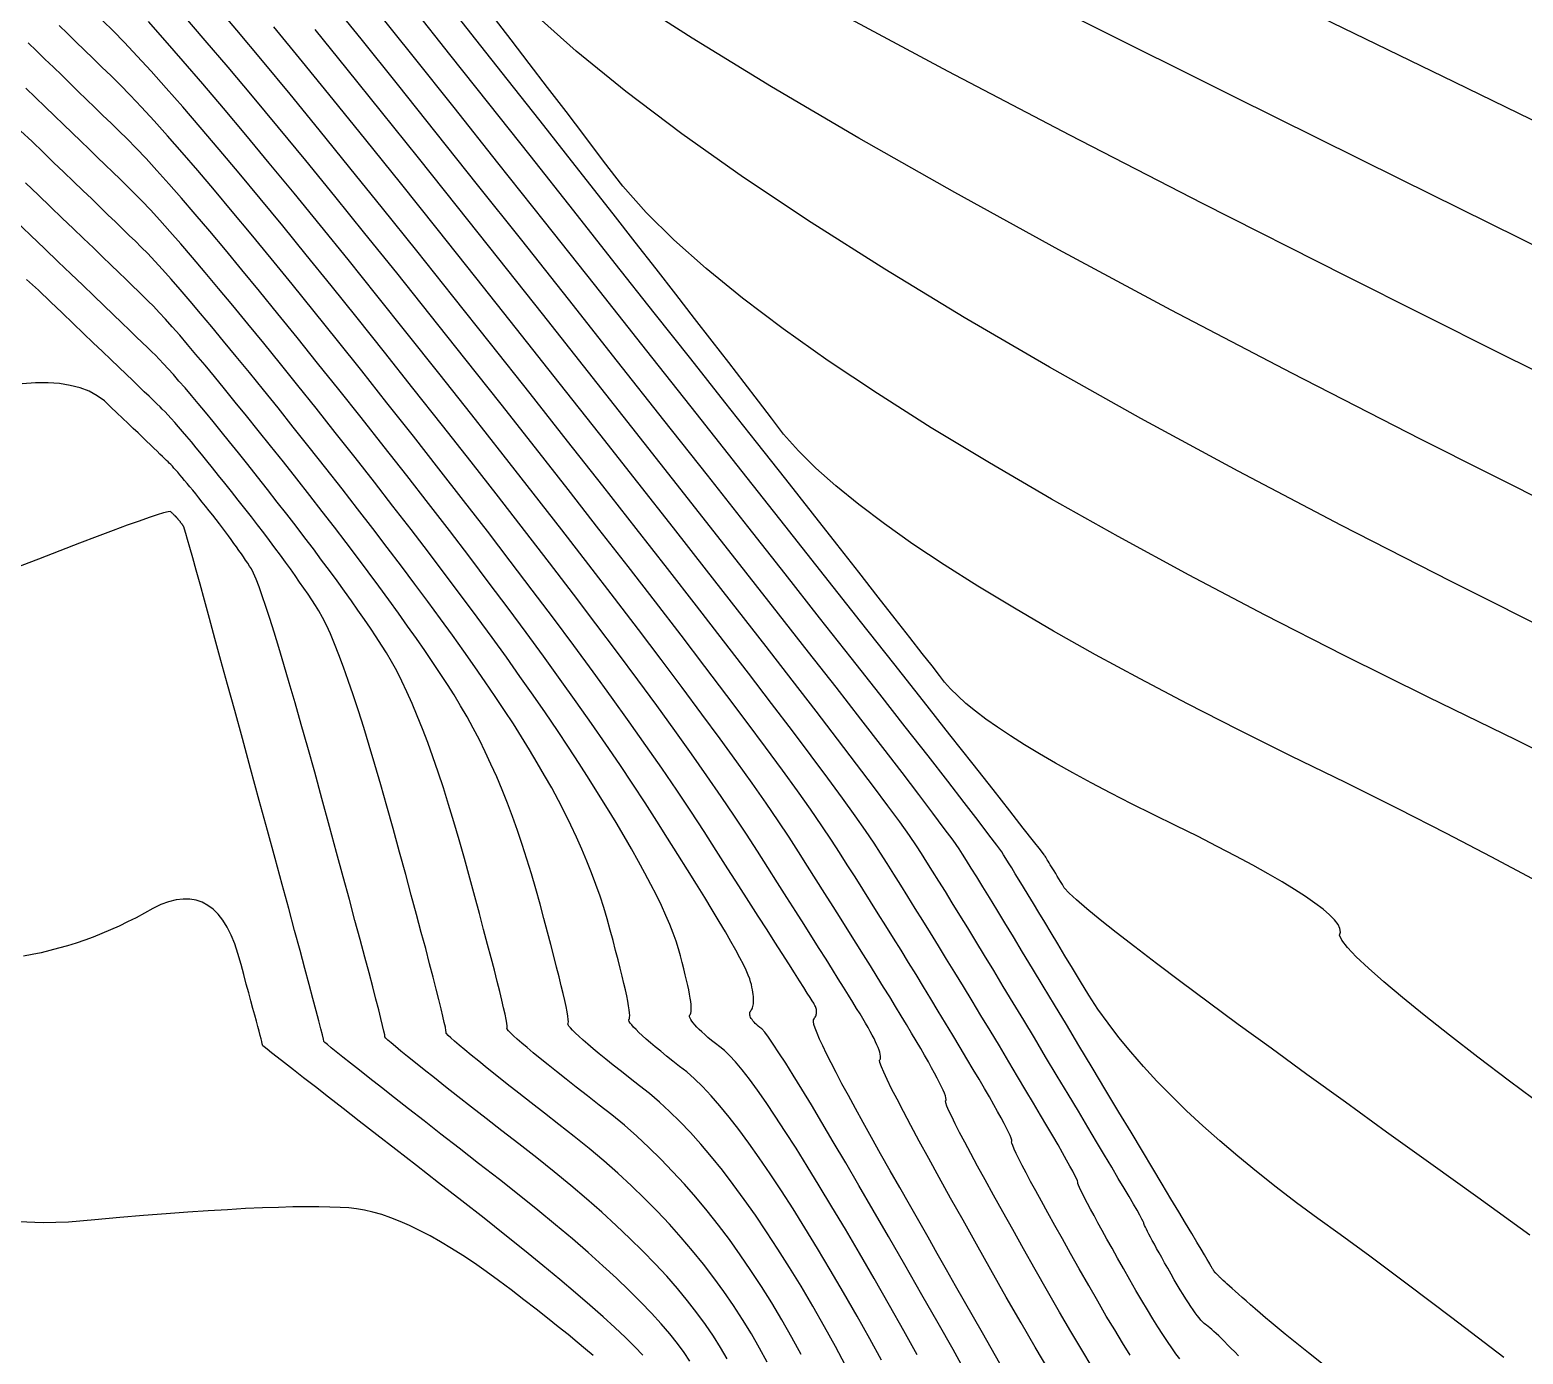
# Model space of a CAD drawing. Header units: inches. Extents: x 1412622.3 to 1412714.6, y 4931530.8 to 4931588.5.
# Drawn here: x 1412636.31 to 1412649.15, y 4931569.2 to 4931580.57 of the extents above; entities that cross this region are included whole.
import ezdxf

# ---------------------------------------------------------------- set-up
doc = ezdxf.new("R2010")
doc.units = ezdxf.units.IN
doc.header["$MEASUREMENT"] = 0

msp = doc.modelspace()

# ---------------------------------------------------------------- linework, layer by layer
for points in [[(1412646.195, 4931569.157), (1412646.162, 4931569.202), (1412646.127, 4931569.252), (1412646.089, 4931569.307), (1412646.049, 4931569.367), (1412646.008, 4931569.432), (1412645.964, 4931569.503), (1412645.918, 4931569.579), (1412645.869, 4931569.66), (1412645.819, 4931569.746), (1412645.767, 4931569.837), (1412645.712, 4931569.933), (1412645.661, 4931570.023), (1412645.613, 4931570.108), (1412645.569, 4931570.187), (1412645.529, 4931570.26), (1412645.492, 4931570.327), (1412645.459, 4931570.388), (1412645.429, 4931570.443), (1412645.403, 4931570.492), (1412645.38, 4931570.536), (1412645.361, 4931570.573), (1412645.345, 4931570.605), (1412645.333, 4931570.631), (1412645.324, 4931570.651), (1412645.319, 4931570.665), (1412645.318, 4931570.674), (1412645.32, 4931570.676), (1412645.317, 4931570.687), (1412645.308, 4931570.706), (1412645.295, 4931570.733), (1412645.276, 4931570.769), (1412645.252, 4931570.813), (1412645.223, 4931570.865), (1412645.188, 4931570.926), (1412645.149, 4931570.995), (1412645.104, 4931571.072), (1412645.054, 4931571.158), (1412644.999, 4931571.251), (1412644.938, 4931571.354), (1412644.873, 4931571.464), (1412644.802, 4931571.583), (1412644.726, 4931571.71), (1412644.645, 4931571.845), (1412644.565, 4931571.977), (1412644.487, 4931572.106), (1412644.411, 4931572.232), (1412644.336, 4931572.355), (1412644.263, 4931572.475), (1412644.192, 4931572.592), (1412644.122, 4931572.705), (1412644.054, 4931572.816), (1412643.987, 4931572.923), (1412643.923, 4931573.027), (1412643.86, 4931573.129), (1412643.798, 4931573.227), (1412643.738, 4931573.322), (1412643.68, 4931573.413), (1412643.624, 4931573.502), (1412643.569, 4931573.588), (1412643.496, 4931573.695), (1412643.406, 4931573.823), (1412643.298, 4931573.973), (1412643.172, 4931574.145), (1412643.028, 4931574.338), (1412642.867, 4931574.552), (1412642.687, 4931574.788), (1412642.49, 4931575.046), (1412642.276, 4931575.325), (1412642.043, 4931575.625), (1412641.793, 4931575.947), (1412641.524, 4931576.29), (1412641.238, 4931576.655), (1412640.935, 4931577.041), (1412640.613, 4931577.449), (1412640.274, 4931577.878), (1412639.95, 4931578.286), (1412639.64, 4931578.674), (1412639.345, 4931579.042), (1412639.065, 4931579.388), (1412638.8, 4931579.714), (1412638.55, 4931580.02), (1412638.314, 4931580.305), (1412638.094, 4931580.569), (1412637.888, 4931580.813)], [(1412648.98, 4931569.169), (1412648.532, 4931569.51), (1412648.148, 4931569.8), (1412647.829, 4931570.039), (1412647.574, 4931570.227), (1412647.382, 4931570.363), (1412647.199, 4931570.499), (1412647.023, 4931570.633), (1412646.854, 4931570.767), (1412646.693, 4931570.899), (1412646.539, 4931571.03), (1412646.393, 4931571.16), (1412646.254, 4931571.289), (1412646.123, 4931571.417), (1412645.999, 4931571.544), (1412645.883, 4931571.669), (1412645.774, 4931571.794), (1412645.673, 4931571.917), (1412645.579, 4931572.04), (1412645.492, 4931572.161), (1412645.413, 4931572.281), (1412645.342, 4931572.4), (1412645.274, 4931572.513), (1412645.209, 4931572.62), (1412645.148, 4931572.722), (1412645.09, 4931572.818), (1412645.036, 4931572.908), (1412644.985, 4931572.992), (1412644.938, 4931573.07), (1412644.894, 4931573.143), (1412644.853, 4931573.209), (1412644.816, 4931573.27), (1412644.782, 4931573.325), (1412644.752, 4931573.374), (1412644.725, 4931573.417), (1412644.702, 4931573.455), (1412644.682, 4931573.487), (1412644.665, 4931573.513), (1412644.623, 4931573.57), (1412644.556, 4931573.66), (1412644.463, 4931573.781), (1412644.344, 4931573.935), (1412644.201, 4931574.12), (1412644.032, 4931574.337), (1412643.837, 4931574.586), (1412643.617, 4931574.866), (1412643.372, 4931575.179), (1412643.101, 4931575.523), (1412642.805, 4931575.9), (1412642.483, 4931576.308), (1412642.136, 4931576.748), (1412641.763, 4931577.22), (1412641.365, 4931577.723), (1412640.942, 4931578.259), (1412640.541, 4931578.765), (1412640.162, 4931579.241), (1412639.806, 4931579.688), (1412639.473, 4931580.106), (1412639.161, 4931580.494), (1412638.873, 4931580.852)], [(1412649.443, 4931576.464), (1412648.265, 4931577.056), (1412647.157, 4931577.623), (1412646.121, 4931578.165), (1412645.156, 4931578.682), (1412644.262, 4931579.175), (1412643.439, 4931579.642), (1412642.687, 4931580.084), (1412642.006, 4931580.501), (1412641.396, 4931580.893)], [(1412650.315, 4931579.266), (1412648.556, 4931580.122), (1412646.932, 4931580.913)], [(1412645.768, 4931569.191), (1412645.704, 4931569.295), (1412645.636, 4931569.407), (1412645.564, 4931569.526), (1412645.49, 4931569.653), (1412645.413, 4931569.787), (1412645.332, 4931569.93), (1412645.257, 4931570.063), (1412645.187, 4931570.188), (1412645.122, 4931570.304), (1412645.062, 4931570.412), (1412645.007, 4931570.511), (1412644.958, 4931570.601), (1412644.914, 4931570.682), (1412644.875, 4931570.755), (1412644.842, 4931570.82), (1412644.813, 4931570.875), (1412644.79, 4931570.922), (1412644.772, 4931570.96), (1412644.76, 4931570.99), (1412644.752, 4931571.011), (1412644.75, 4931571.023), (1412644.753, 4931571.027), (1412644.752, 4931571.037), (1412644.747, 4931571.053), (1412644.738, 4931571.075), (1412644.724, 4931571.104), (1412644.707, 4931571.139), (1412644.686, 4931571.18), (1412644.66, 4931571.228), (1412644.63, 4931571.281), (1412644.597, 4931571.341), (1412644.559, 4931571.408), (1412644.517, 4931571.48), (1412644.471, 4931571.559), (1412644.421, 4931571.644), (1412644.366, 4931571.735), (1412644.308, 4931571.833), (1412644.246, 4931571.937), (1412644.183, 4931572.041), (1412644.12, 4931572.145), (1412644.057, 4931572.249), (1412643.993, 4931572.353), (1412643.929, 4931572.458), (1412643.865, 4931572.562), (1412643.8, 4931572.667), (1412643.735, 4931572.771), (1412643.67, 4931572.876), (1412643.604, 4931572.981), (1412643.538, 4931573.086), (1412643.472, 4931573.191), (1412643.405, 4931573.297), (1412643.338, 4931573.402), (1412643.271, 4931573.507), (1412643.204, 4931573.613), (1412643.121, 4931573.736), (1412643.023, 4931573.878), (1412642.91, 4931574.037), (1412642.781, 4931574.215), (1412642.637, 4931574.411), (1412642.478, 4931574.624), (1412642.304, 4931574.856), (1412642.115, 4931575.105), (1412641.91, 4931575.373), (1412641.69, 4931575.659), (1412641.455, 4931575.962), (1412641.205, 4931576.284), (1412640.939, 4931576.624), (1412640.659, 4931576.981), (1412640.363, 4931577.357), (1412640.051, 4931577.751), (1412639.753, 4931578.126), (1412639.467, 4931578.484), (1412639.194, 4931578.823), (1412638.934, 4931579.145), (1412638.686, 4931579.449), (1412638.451, 4931579.734), (1412638.229, 4931580.002), (1412638.019, 4931580.251), (1412637.822, 4931580.482), (1412637.638, 4931580.696)], [(1412649.204, 4931570.22), (1412648.755, 4931570.545), (1412648.352, 4931570.834), (1412647.973, 4931571.106), (1412647.618, 4931571.362), (1412647.287, 4931571.601), (1412646.98, 4931571.825), (1412646.698, 4931572.031), (1412646.44, 4931572.222), (1412646.205, 4931572.396), (1412645.996, 4931572.554), (1412645.81, 4931572.696), (1412645.648, 4931572.821), (1412645.511, 4931572.93), (1412645.398, 4931573.023), (1412645.309, 4931573.099), (1412645.244, 4931573.159), (1412645.203, 4931573.203), (1412645.187, 4931573.231), (1412645.171, 4931573.257), (1412645.156, 4931573.282), (1412645.142, 4931573.305), (1412645.129, 4931573.327), (1412645.116, 4931573.348), (1412645.104, 4931573.367), (1412645.093, 4931573.385), (1412645.083, 4931573.402), (1412645.074, 4931573.417), (1412645.065, 4931573.432), (1412645.057, 4931573.444), (1412645.05, 4931573.456), (1412645.044, 4931573.466), (1412645.039, 4931573.474), (1412645.034, 4931573.482), (1412645.03, 4931573.488), (1412644.999, 4931573.529), (1412644.939, 4931573.605), (1412644.851, 4931573.717), (1412644.735, 4931573.865), (1412644.592, 4931574.047), (1412644.42, 4931574.265), (1412644.22, 4931574.518), (1412643.993, 4931574.807), (1412643.737, 4931575.13), (1412643.453, 4931575.49), (1412643.142, 4931575.884), (1412642.802, 4931576.314), (1412642.435, 4931576.779), (1412642.039, 4931577.279), (1412641.616, 4931577.815), (1412641.165, 4931578.386), (1412640.738, 4931578.925), (1412640.337, 4931579.43), (1412639.96, 4931579.904), (1412639.608, 4931580.345), (1412639.282, 4931580.753)], [(1412649.329, 4931571.319), (1412649.029, 4931571.544), (1412648.756, 4931571.75), (1412648.512, 4931571.939), (1412648.296, 4931572.109), (1412648.108, 4931572.262), (1412647.948, 4931572.396), (1412647.816, 4931572.513), (1412647.712, 4931572.611), (1412647.636, 4931572.691), (1412647.588, 4931572.754), (1412647.569, 4931572.798), (1412647.577, 4931572.824), (1412647.572, 4931572.854), (1412647.555, 4931572.889), (1412647.525, 4931572.928), (1412647.482, 4931572.972), (1412647.426, 4931573.02), (1412647.357, 4931573.072), (1412647.276, 4931573.128), (1412647.182, 4931573.189), (1412647.075, 4931573.254), (1412646.955, 4931573.324), (1412646.822, 4931573.398), (1412646.677, 4931573.476), (1412646.518, 4931573.559), (1412646.347, 4931573.646), (1412646.164, 4931573.737), (1412645.967, 4931573.833), (1412645.78, 4931573.926), (1412645.603, 4931574.016), (1412645.435, 4931574.105), (1412645.277, 4931574.19), (1412645.128, 4931574.274), (1412644.989, 4931574.354), (1412644.86, 4931574.433), (1412644.74, 4931574.509), (1412644.63, 4931574.582), (1412644.53, 4931574.653), (1412644.439, 4931574.721), (1412644.358, 4931574.787), (1412644.287, 4931574.851), (1412644.225, 4931574.912), (1412644.173, 4931574.97), (1412644.13, 4931575.027), (1412644.067, 4931575.109), (1412643.982, 4931575.217), (1412643.877, 4931575.352), (1412643.751, 4931575.513), (1412643.605, 4931575.701), (1412643.437, 4931575.914), (1412643.248, 4931576.154), (1412643.039, 4931576.42), (1412642.809, 4931576.712), (1412642.558, 4931577.031), (1412642.286, 4931577.375), (1412641.993, 4931577.746), (1412641.679, 4931578.143), (1412641.345, 4931578.567), (1412640.989, 4931579.017), (1412640.613, 4931579.492), (1412640.258, 4931579.941), (1412639.924, 4931580.362), (1412639.61, 4931580.756)], [(1412649.225, 4931573.281), (1412648.872, 4931573.471), (1412648.488, 4931573.671), (1412648.072, 4931573.882), (1412647.626, 4931574.104), (1412647.148, 4931574.336), (1412646.694, 4931574.562), (1412646.263, 4931574.783), (1412645.856, 4931574.997), (1412645.472, 4931575.205), (1412645.111, 4931575.407), (1412644.774, 4931575.604), (1412644.46, 4931575.794), (1412644.17, 4931575.978), (1412643.902, 4931576.156), (1412643.659, 4931576.329), (1412643.438, 4931576.495), (1412643.241, 4931576.655), (1412643.068, 4931576.809), (1412642.918, 4931576.957), (1412642.791, 4931577.1), (1412642.688, 4931577.236), (1412642.575, 4931577.384), (1412642.452, 4931577.544), (1412642.32, 4931577.715), (1412642.178, 4931577.899), (1412642.027, 4931578.094), (1412641.866, 4931578.301), (1412641.695, 4931578.52), (1412641.515, 4931578.75), (1412641.326, 4931578.992), (1412641.126, 4931579.247), (1412640.918, 4931579.512), (1412640.699, 4931579.79), (1412640.471, 4931580.08), (1412640.233, 4931580.381), (1412639.986, 4931580.694)], [(1412649.797, 4931574.119), (1412649.088, 4931574.471), (1412648.33, 4931574.84), (1412647.608, 4931575.199), (1412646.924, 4931575.549), (1412646.277, 4931575.889), (1412645.667, 4931576.22), (1412645.094, 4931576.541), (1412644.559, 4931576.853), (1412644.06, 4931577.155), (1412643.599, 4931577.448), (1412643.175, 4931577.731), (1412642.787, 4931578.004), (1412642.438, 4931578.268), (1412642.125, 4931578.523), (1412641.849, 4931578.768), (1412641.611, 4931579.003), (1412641.409, 4931579.229), (1412641.245, 4931579.445), (1412641.083, 4931579.659), (1412640.922, 4931579.87), (1412640.762, 4931580.078), (1412640.605, 4931580.284), (1412640.449, 4931580.487), (1412640.295, 4931580.688)], [(1412649.511, 4931575.343), (1412648.522, 4931575.836), (1412647.585, 4931576.315), (1412646.698, 4931576.781), (1412645.862, 4931577.235), (1412645.077, 4931577.675), (1412644.343, 4931578.102), (1412643.66, 4931578.516), (1412643.028, 4931578.917), (1412642.447, 4931579.305), (1412641.916, 4931579.68), (1412641.437, 4931580.042), (1412641.008, 4931580.39), (1412640.63, 4931580.726)], [(1412650.365, 4931577.091), (1412648.948, 4931577.793), (1412647.624, 4931578.456), (1412646.391, 4931579.081), (1412645.252, 4931579.668), (1412644.204, 4931580.216), (1412643.249, 4931580.726)], [(1412644.65, 4931569.119), (1412644.575, 4931569.25), (1412644.5, 4931569.382), (1412644.423, 4931569.515), (1412644.347, 4931569.65), (1412644.269, 4931569.786), (1412644.191, 4931569.923), (1412644.112, 4931570.062), (1412644.033, 4931570.202), (1412643.953, 4931570.343), (1412643.872, 4931570.485), (1412643.79, 4931570.629), (1412643.708, 4931570.774), (1412643.625, 4931570.92), (1412643.547, 4931571.058), (1412643.476, 4931571.187), (1412643.409, 4931571.307), (1412643.348, 4931571.419), (1412643.293, 4931571.521), (1412643.244, 4931571.616), (1412643.2, 4931571.701), (1412643.161, 4931571.778), (1412643.128, 4931571.846), (1412643.101, 4931571.905), (1412643.079, 4931571.956), (1412643.063, 4931571.998), (1412643.052, 4931572.031), (1412643.047, 4931572.056), (1412643.047, 4931572.071), (1412643.053, 4931572.079), (1412643.058, 4931572.086), (1412643.063, 4931572.093), (1412643.067, 4931572.101), (1412643.07, 4931572.109), (1412643.072, 4931572.116), (1412643.074, 4931572.124), (1412643.074, 4931572.133), (1412643.075, 4931572.141), (1412643.074, 4931572.149), (1412643.073, 4931572.158), (1412643.071, 4931572.167), (1412643.068, 4931572.176), (1412643.064, 4931572.185), (1412643.06, 4931572.194), (1412643.055, 4931572.203), (1412643.05, 4931572.212), (1412643.038, 4931572.232), (1412643.019, 4931572.261), (1412642.995, 4931572.299), (1412642.964, 4931572.348), (1412642.927, 4931572.406), (1412642.884, 4931572.474), (1412642.835, 4931572.551), (1412642.779, 4931572.639), (1412642.717, 4931572.736), (1412642.649, 4931572.842), (1412642.574, 4931572.959), (1412642.493, 4931573.085), (1412642.406, 4931573.221), (1412642.313, 4931573.367), (1412642.213, 4931573.523), (1412642.108, 4931573.688), (1412641.994, 4931573.861), (1412641.873, 4931574.041), (1412641.745, 4931574.23), (1412641.608, 4931574.425), (1412641.465, 4931574.629), (1412641.313, 4931574.84), (1412641.155, 4931575.058), (1412640.988, 4931575.285), (1412640.814, 4931575.519), (1412640.632, 4931575.76), (1412640.443, 4931576.009), (1412640.246, 4931576.266), (1412640.042, 4931576.53), (1412639.83, 4931576.802), (1412639.611, 4931577.082), (1412639.383, 4931577.369), (1412639.166, 4931577.643), (1412638.957, 4931577.904), (1412638.758, 4931578.152), (1412638.568, 4931578.387), (1412638.387, 4931578.608), (1412638.216, 4931578.817), (1412638.053, 4931579.012), (1412637.901, 4931579.194), (1412637.757, 4931579.363), (1412637.623, 4931579.519), (1412637.498, 4931579.661), (1412637.382, 4931579.791), (1412637.275, 4931579.907), (1412637.178, 4931580.01), (1412637.09, 4931580.1), (1412637.012, 4931580.177), (1412636.934, 4931580.252), (1412636.858, 4931580.326), (1412636.784, 4931580.399), (1412636.71, 4931580.47), (1412636.638, 4931580.54), (1412636.567, 4931580.609)], [(1412645.071, 4931569.062), (1412644.954, 4931569.259), (1412644.832, 4931569.468), (1412644.705, 4931569.689), (1412644.572, 4931569.923), (1412644.448, 4931570.143), (1412644.333, 4931570.348), (1412644.226, 4931570.539), (1412644.128, 4931570.716), (1412644.038, 4931570.879), (1412643.957, 4931571.027), (1412643.885, 4931571.161), (1412643.821, 4931571.281), (1412643.766, 4931571.387), (1412643.719, 4931571.478), (1412643.681, 4931571.556), (1412643.652, 4931571.619), (1412643.631, 4931571.667), (1412643.618, 4931571.702), (1412643.615, 4931571.722), (1412643.62, 4931571.728), (1412643.623, 4931571.736), (1412643.624, 4931571.746), (1412643.624, 4931571.759), (1412643.621, 4931571.774), (1412643.617, 4931571.791), (1412643.611, 4931571.81), (1412643.603, 4931571.831), (1412643.593, 4931571.854), (1412643.582, 4931571.88), (1412643.568, 4931571.908), (1412643.553, 4931571.938), (1412643.536, 4931571.97), (1412643.517, 4931572.004), (1412643.496, 4931572.041), (1412643.473, 4931572.08), (1412643.448, 4931572.121), (1412643.419, 4931572.168), (1412643.386, 4931572.222), (1412643.349, 4931572.282), (1412643.307, 4931572.35), (1412643.261, 4931572.423), (1412643.211, 4931572.503), (1412643.156, 4931572.59), (1412643.098, 4931572.683), (1412643.035, 4931572.783), (1412642.967, 4931572.889), (1412642.895, 4931573.001), (1412642.82, 4931573.121), (1412642.739, 4931573.246), (1412642.655, 4931573.379), (1412642.566, 4931573.518), (1412642.473, 4931573.663), (1412642.37, 4931573.819), (1412642.256, 4931573.987), (1412642.133, 4931574.165), (1412641.999, 4931574.355), (1412641.856, 4931574.556), (1412641.702, 4931574.768), (1412641.538, 4931574.991), (1412641.364, 4931575.225), (1412641.179, 4931575.47), (1412640.985, 4931575.726), (1412640.781, 4931575.994), (1412640.566, 4931576.272), (1412640.341, 4931576.561), (1412640.106, 4931576.862), (1412639.861, 4931577.174), (1412639.606, 4931577.496), (1412639.361, 4931577.804), (1412639.127, 4931578.098), (1412638.903, 4931578.376), (1412638.69, 4931578.64), (1412638.487, 4931578.888), (1412638.294, 4931579.123), (1412638.112, 4931579.342), (1412637.94, 4931579.546), (1412637.779, 4931579.736), (1412637.628, 4931579.911), (1412637.487, 4931580.071), (1412637.357, 4931580.217), (1412637.238, 4931580.347), (1412637.129, 4931580.463), (1412637.03, 4931580.564), (1412636.941, 4931580.65)], [(1412645.443, 4931569.087), (1412645.353, 4931569.235), (1412645.259, 4931569.392), (1412645.161, 4931569.56), (1412645.059, 4931569.738), (1412644.952, 4931569.926), (1412644.852, 4931570.103), (1412644.76, 4931570.268), (1412644.674, 4931570.422), (1412644.595, 4931570.564), (1412644.523, 4931570.695), (1412644.458, 4931570.814), (1412644.399, 4931570.922), (1412644.348, 4931571.018), (1412644.304, 4931571.103), (1412644.266, 4931571.177), (1412644.236, 4931571.239), (1412644.212, 4931571.289), (1412644.195, 4931571.329), (1412644.185, 4931571.356), (1412644.183, 4931571.373), (1412644.187, 4931571.377), (1412644.188, 4931571.386), (1412644.186, 4931571.4), (1412644.181, 4931571.417), (1412644.173, 4931571.439), (1412644.162, 4931571.465), (1412644.148, 4931571.495), (1412644.131, 4931571.529), (1412644.112, 4931571.568), (1412644.089, 4931571.611), (1412644.063, 4931571.658), (1412644.035, 4931571.709), (1412644.003, 4931571.765), (1412643.969, 4931571.824), (1412643.931, 4931571.888), (1412643.891, 4931571.956), (1412643.847, 4931572.029), (1412643.801, 4931572.104), (1412643.753, 4931572.183), (1412643.703, 4931572.266), (1412643.65, 4931572.351), (1412643.595, 4931572.44), (1412643.538, 4931572.533), (1412643.478, 4931572.628), (1412643.416, 4931572.727), (1412643.352, 4931572.829), (1412643.286, 4931572.935), (1412643.217, 4931573.044), (1412643.146, 4931573.156), (1412643.072, 4931573.271), (1412642.997, 4931573.39), (1412642.919, 4931573.512), (1412642.838, 4931573.638), (1412642.745, 4931573.778), (1412642.64, 4931573.932), (1412642.521, 4931574.101), (1412642.39, 4931574.285), (1412642.246, 4931574.483), (1412642.09, 4931574.696), (1412641.921, 4931574.923), (1412641.739, 4931575.165), (1412641.545, 4931575.422), (1412641.338, 4931575.692), (1412641.118, 4931575.978), (1412640.885, 4931576.278), (1412640.64, 4931576.593), (1412640.382, 4931576.922), (1412640.112, 4931577.265), (1412639.829, 4931577.624), (1412639.557, 4931577.965), (1412639.297, 4931578.291), (1412639.049, 4931578.6), (1412638.812, 4931578.892), (1412638.586, 4931579.169), (1412638.372, 4931579.428), (1412638.17, 4931579.672), (1412637.98, 4931579.899), (1412637.801, 4931580.109), (1412637.633, 4931580.303), (1412637.477, 4931580.481), (1412637.333, 4931580.643)], [(1412646.7, 4931569.184), (1412646.667, 4931569.218), (1412646.635, 4931569.25), (1412646.606, 4931569.279), (1412646.579, 4931569.307), (1412646.553, 4931569.332), (1412646.53, 4931569.355), (1412646.508, 4931569.376), (1412646.488, 4931569.394), (1412646.47, 4931569.41), (1412646.453, 4931569.424), (1412646.439, 4931569.436), (1412646.426, 4931569.446), (1412646.416, 4931569.453), (1412646.404, 4931569.463), (1412646.391, 4931569.476), (1412646.377, 4931569.491), (1412646.362, 4931569.509), (1412646.345, 4931569.53), (1412646.328, 4931569.553), (1412646.309, 4931569.579), (1412646.29, 4931569.608), (1412646.269, 4931569.64), (1412646.247, 4931569.674), (1412646.224, 4931569.711), (1412646.2, 4931569.751), (1412646.174, 4931569.793), (1412646.148, 4931569.838), (1412646.121, 4931569.886), (1412646.092, 4931569.936), (1412646.065, 4931569.984), (1412646.04, 4931570.028), (1412646.017, 4931570.069), (1412645.996, 4931570.107), (1412645.977, 4931570.142), (1412645.959, 4931570.174), (1412645.944, 4931570.203), (1412645.93, 4931570.229), (1412645.918, 4931570.252), (1412645.908, 4931570.272), (1412645.9, 4931570.288), (1412645.893, 4931570.302), (1412645.889, 4931570.313), (1412645.886, 4931570.32), (1412645.886, 4931570.324), (1412645.887, 4931570.326), (1412645.881, 4931570.337), (1412645.87, 4931570.359), (1412645.852, 4931570.392), (1412645.828, 4931570.434), (1412645.797, 4931570.487), (1412645.76, 4931570.551), (1412645.717, 4931570.624), (1412645.667, 4931570.708), (1412645.612, 4931570.803), (1412645.549, 4931570.907), (1412645.481, 4931571.023), (1412645.406, 4931571.148), (1412645.325, 4931571.284), (1412645.237, 4931571.43), (1412645.143, 4931571.586), (1412645.043, 4931571.753), (1412644.947, 4931571.914), (1412644.854, 4931572.068), (1412644.765, 4931572.216), (1412644.679, 4931572.357), (1412644.597, 4931572.492), (1412644.518, 4931572.621), (1412644.444, 4931572.744), (1412644.373, 4931572.86), (1412644.305, 4931572.97), (1412644.241, 4931573.074), (1412644.181, 4931573.171), (1412644.124, 4931573.262), (1412644.071, 4931573.347), (1412644.022, 4931573.425), (1412643.976, 4931573.497), (1412643.934, 4931573.563), (1412643.872, 4931573.653), (1412643.789, 4931573.769), (1412643.686, 4931573.909), (1412643.563, 4931574.075), (1412643.419, 4931574.265), (1412643.255, 4931574.481), (1412643.071, 4931574.721), (1412642.866, 4931574.986), (1412642.641, 4931575.276), (1412642.396, 4931575.591), (1412642.13, 4931575.931), (1412641.844, 4931576.296), (1412641.538, 4931576.686), (1412641.211, 4931577.1), (1412640.864, 4931577.54), (1412640.497, 4931578.005), (1412640.147, 4931578.446), (1412639.814, 4931578.863), (1412639.499, 4931579.257), (1412639.201, 4931579.627), (1412638.921, 4931579.974), (1412638.657, 4931580.297), (1412638.412, 4931580.597)], [(1412647.571, 4931568.994), (1412647.3, 4931569.211), (1412647.102, 4931569.369), (1412646.98, 4931569.469), (1412646.931, 4931569.511), (1412646.886, 4931569.551), (1412646.843, 4931569.588), (1412646.803, 4931569.623), (1412646.766, 4931569.656), (1412646.731, 4931569.686), (1412646.7, 4931569.714), (1412646.671, 4931569.739), (1412646.645, 4931569.762), (1412646.622, 4931569.783), (1412646.601, 4931569.801), (1412646.584, 4931569.817), (1412646.569, 4931569.831), (1412646.557, 4931569.842), (1412646.547, 4931569.85), (1412646.541, 4931569.857), (1412646.537, 4931569.861), (1412646.534, 4931569.864), (1412646.53, 4931569.868), (1412646.527, 4931569.871), (1412646.524, 4931569.874), (1412646.521, 4931569.877), (1412646.519, 4931569.88), (1412646.516, 4931569.882), (1412646.514, 4931569.885), (1412646.512, 4931569.887), (1412646.51, 4931569.889), (1412646.508, 4931569.89), (1412646.506, 4931569.892), (1412646.505, 4931569.893), (1412646.504, 4931569.894), (1412646.502, 4931569.895), (1412646.501, 4931569.896), (1412646.5, 4931569.897), (1412646.499, 4931569.898), (1412646.498, 4931569.899), (1412646.497, 4931569.901), (1412646.495, 4931569.903), (1412646.493, 4931569.905), (1412646.492, 4931569.907), (1412646.49, 4931569.91), (1412646.488, 4931569.913), (1412646.486, 4931569.916), (1412646.484, 4931569.919), (1412646.482, 4931569.923), (1412646.479, 4931569.927), (1412646.477, 4931569.931), (1412646.475, 4931569.935), (1412646.472, 4931569.94), (1412646.47, 4931569.944), (1412646.467, 4931569.948), (1412646.465, 4931569.952), (1412646.463, 4931569.955), (1412646.462, 4931569.958), (1412646.46, 4931569.961), (1412646.459, 4931569.964), (1412646.457, 4931569.966), (1412646.456, 4931569.968), (1412646.455, 4931569.97), (1412646.455, 4931569.972), (1412646.454, 4931569.973), (1412646.454, 4931569.974), (1412646.453, 4931569.975), (1412646.453, 4931569.975), (1412646.453, 4931569.975), (1412646.446, 4931569.988), (1412646.431, 4931570.012), (1412646.409, 4931570.05), (1412646.379, 4931570.099), (1412646.342, 4931570.161), (1412646.298, 4931570.236), (1412646.245, 4931570.323), (1412646.186, 4931570.422), (1412646.119, 4931570.533), (1412646.045, 4931570.657), (1412645.963, 4931570.794), (1412645.874, 4931570.942), (1412645.777, 4931571.104), (1412645.673, 4931571.277), (1412645.561, 4931571.463), (1412645.442, 4931571.661), (1412645.329, 4931571.85), (1412645.221, 4931572.029), (1412645.118, 4931572.199), (1412645.022, 4931572.359), (1412644.931, 4931572.51), (1412644.845, 4931572.651), (1412644.766, 4931572.782), (1412644.691, 4931572.904), (1412644.623, 4931573.017), (1412644.56, 4931573.12), (1412644.502, 4931573.213), (1412644.451, 4931573.297), (1412644.404, 4931573.372), (1412644.364, 4931573.437), (1412644.329, 4931573.492), (1412644.3, 4931573.538), (1412644.247, 4931573.612), (1412644.172, 4931573.714), (1412644.074, 4931573.845), (1412643.954, 4931574.005), (1412643.81, 4931574.193), (1412643.643, 4931574.409), (1412643.454, 4931574.653), (1412643.242, 4931574.926), (1412643.006, 4931575.227), (1412642.748, 4931575.557), (1412642.467, 4931575.915), (1412642.163, 4931576.302), (1412641.837, 4931576.717), (1412641.487, 4931577.16), (1412641.115, 4931577.632), (1412640.719, 4931578.132), (1412640.344, 4931578.605), (1412639.988, 4931579.052), (1412639.653, 4931579.473), (1412639.337, 4931579.867), (1412639.041, 4931580.234), (1412638.765, 4931580.575)], [(1412649.631, 4931578.529), (1412648.09, 4931579.289), (1412646.662, 4931579.997), (1412645.347, 4931580.653)], [(1412644.366, 4931569.025), (1412644.247, 4931569.238), (1412644.118, 4931569.465), (1412643.98, 4931569.708), (1412643.833, 4931569.965), (1412643.693, 4931570.208), (1412643.562, 4931570.434), (1412643.439, 4931570.646), (1412643.325, 4931570.842), (1412643.218, 4931571.023), (1412643.12, 4931571.189), (1412643.03, 4931571.339), (1412642.948, 4931571.474), (1412642.874, 4931571.594), (1412642.809, 4931571.698), (1412642.751, 4931571.787), (1412642.702, 4931571.861), (1412642.661, 4931571.92), (1412642.629, 4931571.963), (1412642.604, 4931571.991), (1412642.588, 4931572.003), (1412642.573, 4931572.016), (1412642.56, 4931572.028), (1412642.548, 4931572.039), (1412642.537, 4931572.05), (1412642.528, 4931572.061), (1412642.52, 4931572.072), (1412642.513, 4931572.082), (1412642.508, 4931572.091), (1412642.504, 4931572.101), (1412642.502, 4931572.11), (1412642.501, 4931572.119), (1412642.501, 4931572.127), (1412642.502, 4931572.135), (1412642.506, 4931572.142), (1412642.51, 4931572.15), (1412642.516, 4931572.157), (1412642.521, 4931572.165), (1412642.525, 4931572.174), (1412642.528, 4931572.184), (1412642.531, 4931572.196), (1412642.533, 4931572.208), (1412642.534, 4931572.222), (1412642.534, 4931572.237), (1412642.534, 4931572.253), (1412642.532, 4931572.27), (1412642.53, 4931572.288), (1412642.527, 4931572.307), (1412642.524, 4931572.328), (1412642.519, 4931572.349), (1412642.514, 4931572.372), (1412642.508, 4931572.396), (1412642.501, 4931572.421), (1412642.488, 4931572.454), (1412642.47, 4931572.495), (1412642.446, 4931572.545), (1412642.416, 4931572.602), (1412642.38, 4931572.668), (1412642.338, 4931572.742), (1412642.291, 4931572.825), (1412642.237, 4931572.915), (1412642.178, 4931573.014), (1412642.113, 4931573.12), (1412642.042, 4931573.235), (1412641.966, 4931573.358), (1412641.883, 4931573.49), (1412641.795, 4931573.629), (1412641.701, 4931573.777), (1412641.601, 4931573.933), (1412641.495, 4931574.095), (1412641.383, 4931574.263), (1412641.265, 4931574.436), (1412641.14, 4931574.616), (1412641.009, 4931574.802), (1412640.872, 4931574.994), (1412640.729, 4931575.192), (1412640.58, 4931575.396), (1412640.424, 4931575.605), (1412640.262, 4931575.821), (1412640.094, 4931576.043), (1412639.92, 4931576.271), (1412639.739, 4931576.505), (1412639.553, 4931576.745), (1412639.36, 4931576.99), (1412639.161, 4931577.242), (1412638.97, 4931577.483), (1412638.787, 4931577.711), (1412638.612, 4931577.929), (1412638.446, 4931578.134), (1412638.287, 4931578.328), (1412638.137, 4931578.511), (1412637.995, 4931578.682), (1412637.861, 4931578.842), (1412637.735, 4931578.99), (1412637.617, 4931579.126), (1412637.508, 4931579.251), (1412637.406, 4931579.365), (1412637.313, 4931579.466), (1412637.228, 4931579.557), (1412637.151, 4931579.636), (1412637.082, 4931579.703), (1412637.012, 4931579.77), (1412636.943, 4931579.838), (1412636.873, 4931579.906), (1412636.802, 4931579.975), (1412636.731, 4931580.043), (1412636.66, 4931580.112), (1412636.589, 4931580.182), (1412636.517, 4931580.251), (1412636.444, 4931580.321), (1412636.372, 4931580.391), (1412636.299, 4931580.461)], [(1412643.939, 4931569.192), (1412643.825, 4931569.398), (1412643.701, 4931569.617), (1412643.569, 4931569.847), (1412643.442, 4931570.065), (1412643.322, 4931570.271), (1412643.207, 4931570.464), (1412643.098, 4931570.645), (1412642.995, 4931570.813), (1412642.898, 4931570.968), (1412642.806, 4931571.112), (1412642.72, 4931571.242), (1412642.64, 4931571.36), (1412642.566, 4931571.466), (1412642.498, 4931571.559), (1412642.435, 4931571.64), (1412642.378, 4931571.708), (1412642.327, 4931571.763), (1412642.282, 4931571.806), (1412642.243, 4931571.837), (1412642.206, 4931571.866), (1412642.172, 4931571.893), (1412642.141, 4931571.919), (1412642.113, 4931571.944), (1412642.088, 4931571.967), (1412642.065, 4931571.988), (1412642.045, 4931572.008), (1412642.028, 4931572.026), (1412642.013, 4931572.043), (1412642.002, 4931572.058), (1412641.993, 4931572.072), (1412641.987, 4931572.084), (1412641.984, 4931572.095), (1412641.983, 4931572.104), (1412641.986, 4931572.112), (1412641.991, 4931572.118), (1412641.994, 4931572.128), (1412641.997, 4931572.14), (1412641.998, 4931572.157), (1412641.998, 4931572.177), (1412641.996, 4931572.2), (1412641.993, 4931572.226), (1412641.988, 4931572.256), (1412641.983, 4931572.29), (1412641.976, 4931572.326), (1412641.967, 4931572.366), (1412641.957, 4931572.41), (1412641.946, 4931572.457), (1412641.934, 4931572.507), (1412641.92, 4931572.561), (1412641.905, 4931572.618), (1412641.888, 4931572.679), (1412641.867, 4931572.744), (1412641.842, 4931572.814), (1412641.813, 4931572.888), (1412641.779, 4931572.967), (1412641.741, 4931573.051), (1412641.698, 4931573.139), (1412641.651, 4931573.232), (1412641.6, 4931573.329), (1412641.545, 4931573.431), (1412641.485, 4931573.537), (1412641.421, 4931573.648), (1412641.352, 4931573.764), (1412641.279, 4931573.884), (1412641.202, 4931574.009), (1412641.121, 4931574.138), (1412641.035, 4931574.272), (1412640.944, 4931574.411), (1412640.848, 4931574.555), (1412640.746, 4931574.705), (1412640.639, 4931574.859), (1412640.526, 4931575.019), (1412640.409, 4931575.184), (1412640.286, 4931575.354), (1412640.157, 4931575.529), (1412640.023, 4931575.709), (1412639.884, 4931575.894), (1412639.74, 4931576.085), (1412639.59, 4931576.281), (1412639.435, 4931576.482), (1412639.275, 4931576.688), (1412639.109, 4931576.899), (1412638.938, 4931577.115), (1412638.774, 4931577.322), (1412638.617, 4931577.518), (1412638.467, 4931577.705), (1412638.324, 4931577.882), (1412638.188, 4931578.048), (1412638.059, 4931578.205), (1412637.937, 4931578.352), (1412637.821, 4931578.489), (1412637.713, 4931578.616), (1412637.612, 4931578.734), (1412637.518, 4931578.841), (1412637.431, 4931578.939), (1412637.351, 4931579.026), (1412637.277, 4931579.104), (1412637.211, 4931579.171), (1412637.152, 4931579.229), (1412637.091, 4931579.289), (1412637.027, 4931579.351), (1412636.962, 4931579.414), (1412636.894, 4931579.48), (1412636.825, 4931579.547), (1412636.753, 4931579.616), (1412636.679, 4931579.687), (1412636.603, 4931579.76), (1412636.526, 4931579.835), (1412636.446, 4931579.912), (1412636.363, 4931579.991), (1412636.279, 4931580.072)], [(1412643.632, 4931569.146), (1412643.531, 4931569.331), (1412643.422, 4931569.525), (1412643.305, 4931569.729), (1412643.192, 4931569.923), (1412643.082, 4931570.107), (1412642.975, 4931570.282), (1412642.872, 4931570.447), (1412642.772, 4931570.602), (1412642.675, 4931570.748), (1412642.582, 4931570.884), (1412642.493, 4931571.01), (1412642.406, 4931571.127), (1412642.323, 4931571.233), (1412642.244, 4931571.33), (1412642.168, 4931571.418), (1412642.095, 4931571.496), (1412642.026, 4931571.563), (1412641.96, 4931571.622), (1412641.897, 4931571.67), (1412641.839, 4931571.716), (1412641.785, 4931571.759), (1412641.735, 4931571.8), (1412641.689, 4931571.837), (1412641.647, 4931571.872), (1412641.61, 4931571.905), (1412641.577, 4931571.934), (1412641.548, 4931571.961), (1412641.523, 4931571.986), (1412641.502, 4931572.007), (1412641.486, 4931572.026), (1412641.473, 4931572.042), (1412641.465, 4931572.055), (1412641.461, 4931572.066), (1412641.461, 4931572.074), (1412641.466, 4931572.079), (1412641.468, 4931572.09), (1412641.469, 4931572.107), (1412641.468, 4931572.129), (1412641.464, 4931572.157), (1412641.459, 4931572.191), (1412641.452, 4931572.23), (1412641.443, 4931572.276), (1412641.432, 4931572.326), (1412641.419, 4931572.383), (1412641.404, 4931572.445), (1412641.388, 4931572.513), (1412641.369, 4931572.586), (1412641.348, 4931572.666), (1412641.326, 4931572.75), (1412641.302, 4931572.841), (1412641.275, 4931572.937), (1412641.246, 4931573.034), (1412641.214, 4931573.133), (1412641.179, 4931573.232), (1412641.142, 4931573.332), (1412641.101, 4931573.433), (1412641.058, 4931573.535), (1412641.012, 4931573.639), (1412640.963, 4931573.743), (1412640.911, 4931573.848), (1412640.856, 4931573.954), (1412640.799, 4931574.061), (1412640.738, 4931574.169), (1412640.675, 4931574.278), (1412640.609, 4931574.388), (1412640.54, 4931574.499), (1412640.469, 4931574.611), (1412640.393, 4931574.727), (1412640.312, 4931574.848), (1412640.227, 4931574.973), (1412640.137, 4931575.102), (1412640.043, 4931575.235), (1412639.945, 4931575.373), (1412639.842, 4931575.515), (1412639.735, 4931575.662), (1412639.623, 4931575.812), (1412639.507, 4931575.967), (1412639.386, 4931576.127), (1412639.261, 4931576.29), (1412639.131, 4931576.458), (1412638.997, 4931576.631), (1412638.858, 4931576.807), (1412638.715, 4931576.988), (1412638.578, 4931577.161), (1412638.447, 4931577.325), (1412638.322, 4931577.481), (1412638.202, 4931577.629), (1412638.088, 4931577.768), (1412637.98, 4931577.899), (1412637.878, 4931578.022), (1412637.782, 4931578.137), (1412637.691, 4931578.243), (1412637.607, 4931578.341), (1412637.528, 4931578.431), (1412637.455, 4931578.513), (1412637.388, 4931578.586), (1412637.327, 4931578.651), (1412637.272, 4931578.707), (1412637.222, 4931578.756), (1412637.169, 4931578.807), (1412637.112, 4931578.863), (1412637.051, 4931578.922), (1412636.986, 4931578.984), (1412636.918, 4931579.05), (1412636.846, 4931579.12), (1412636.77, 4931579.193), (1412636.69, 4931579.27), (1412636.607, 4931579.35), (1412636.519, 4931579.434), (1412636.428, 4931579.521), (1412636.334, 4931579.612), (1412636.235, 4931579.706)], [(1412643.324, 4931569.1), (1412643.237, 4931569.264), (1412643.143, 4931569.434), (1412643.041, 4931569.611), (1412642.941, 4931569.781), (1412642.841, 4931569.944), (1412642.743, 4931570.1), (1412642.645, 4931570.25), (1412642.549, 4931570.392), (1412642.453, 4931570.528), (1412642.359, 4931570.656), (1412642.265, 4931570.778), (1412642.173, 4931570.893), (1412642.081, 4931571.001), (1412641.99, 4931571.102), (1412641.901, 4931571.196), (1412641.812, 4931571.283), (1412641.724, 4931571.364), (1412641.638, 4931571.437), (1412641.552, 4931571.504), (1412641.472, 4931571.566), (1412641.397, 4931571.625), (1412641.328, 4931571.68), (1412641.265, 4931571.731), (1412641.207, 4931571.778), (1412641.155, 4931571.821), (1412641.109, 4931571.861), (1412641.068, 4931571.896), (1412641.032, 4931571.928), (1412641.002, 4931571.956), (1412640.978, 4931571.98), (1412640.96, 4931572), (1412640.946, 4931572.016), (1412640.939, 4931572.028), (1412640.937, 4931572.036), (1412640.941, 4931572.041), (1412640.942, 4931572.053), (1412640.941, 4931572.074), (1412640.937, 4931572.102), (1412640.931, 4931572.138), (1412640.922, 4931572.183), (1412640.911, 4931572.235), (1412640.897, 4931572.295), (1412640.881, 4931572.363), (1412640.863, 4931572.439), (1412640.841, 4931572.523), (1412640.818, 4931572.616), (1412640.792, 4931572.716), (1412640.763, 4931572.824), (1412640.732, 4931572.94), (1412640.699, 4931573.064), (1412640.662, 4931573.195), (1412640.625, 4931573.325), (1412640.586, 4931573.451), (1412640.546, 4931573.576), (1412640.505, 4931573.697), (1412640.462, 4931573.816), (1412640.418, 4931573.932), (1412640.372, 4931574.046), (1412640.326, 4931574.157), (1412640.277, 4931574.265), (1412640.228, 4931574.371), (1412640.177, 4931574.474), (1412640.125, 4931574.574), (1412640.071, 4931574.672), (1412640.016, 4931574.767), (1412639.96, 4931574.86), (1412639.902, 4931574.95), (1412639.841, 4931575.043), (1412639.776, 4931575.14), (1412639.708, 4931575.241), (1412639.636, 4931575.345), (1412639.56, 4931575.452), (1412639.481, 4931575.563), (1412639.398, 4931575.677), (1412639.312, 4931575.795), (1412639.222, 4931575.916), (1412639.129, 4931576.04), (1412639.032, 4931576.169), (1412638.931, 4931576.3), (1412638.827, 4931576.435), (1412638.719, 4931576.574), (1412638.608, 4931576.716), (1412638.493, 4931576.861), (1412638.383, 4931577), (1412638.277, 4931577.132), (1412638.176, 4931577.257), (1412638.08, 4931577.376), (1412637.988, 4931577.488), (1412637.902, 4931577.594), (1412637.82, 4931577.692), (1412637.742, 4931577.785), (1412637.67, 4931577.87), (1412637.602, 4931577.949), (1412637.538, 4931578.021), (1412637.48, 4931578.087), (1412637.426, 4931578.145), (1412637.377, 4931578.198), (1412637.332, 4931578.243), (1412637.292, 4931578.282), (1412637.247, 4931578.326), (1412637.196, 4931578.375), (1412637.14, 4931578.43), (1412637.078, 4931578.489), (1412637.011, 4931578.554), (1412636.939, 4931578.624), (1412636.861, 4931578.699), (1412636.777, 4931578.779), (1412636.688, 4931578.865), (1412636.593, 4931578.955), (1412636.493, 4931579.051), (1412636.388, 4931579.152), (1412636.277, 4931579.258)], [(1412642.943, 4931569.196), (1412642.863, 4931569.342), (1412642.777, 4931569.492), (1412642.69, 4931569.638), (1412642.601, 4931569.78), (1412642.511, 4931569.918), (1412642.419, 4931570.052), (1412642.326, 4931570.182), (1412642.231, 4931570.307), (1412642.135, 4931570.429), (1412642.038, 4931570.546), (1412641.939, 4931570.659), (1412641.838, 4931570.768), (1412641.737, 4931570.874), (1412641.633, 4931570.974), (1412641.529, 4931571.071), (1412641.423, 4931571.164), (1412641.315, 4931571.253), (1412641.207, 4931571.337), (1412641.105, 4931571.417), (1412641.01, 4931571.491), (1412640.922, 4931571.56), (1412640.841, 4931571.625), (1412640.767, 4931571.684), (1412640.7, 4931571.738), (1412640.64, 4931571.787), (1412640.587, 4931571.831), (1412640.542, 4931571.87), (1412640.503, 4931571.904), (1412640.471, 4931571.933), (1412640.446, 4931571.957), (1412640.428, 4931571.976), (1412640.417, 4931571.99), (1412640.413, 4931571.998), (1412640.416, 4931572.002), (1412640.416, 4931572.016), (1412640.413, 4931572.04), (1412640.407, 4931572.074), (1412640.398, 4931572.119), (1412640.385, 4931572.174), (1412640.37, 4931572.239), (1412640.352, 4931572.314), (1412640.33, 4931572.4), (1412640.306, 4931572.496), (1412640.279, 4931572.602), (1412640.248, 4931572.718), (1412640.214, 4931572.845), (1412640.178, 4931572.982), (1412640.138, 4931573.129), (1412640.095, 4931573.286), (1412640.05, 4931573.454), (1412640.004, 4931573.615), (1412639.958, 4931573.77), (1412639.913, 4931573.919), (1412639.868, 4931574.062), (1412639.823, 4931574.198), (1412639.778, 4931574.329), (1412639.733, 4931574.453), (1412639.688, 4931574.57), (1412639.644, 4931574.682), (1412639.599, 4931574.787), (1412639.555, 4931574.887), (1412639.511, 4931574.979), (1412639.467, 4931575.066), (1412639.423, 4931575.147), (1412639.379, 4931575.221), (1412639.336, 4931575.289), (1412639.29, 4931575.36), (1412639.241, 4931575.433), (1412639.189, 4931575.509), (1412639.134, 4931575.587), (1412639.077, 4931575.669), (1412639.018, 4931575.752), (1412638.955, 4931575.839), (1412638.89, 4931575.928), (1412638.822, 4931576.019), (1412638.751, 4931576.114), (1412638.678, 4931576.21), (1412638.602, 4931576.31), (1412638.523, 4931576.412), (1412638.441, 4931576.517), (1412638.357, 4931576.624), (1412638.27, 4931576.734), (1412638.187, 4931576.839), (1412638.107, 4931576.939), (1412638.031, 4931577.034), (1412637.958, 4931577.123), (1412637.889, 4931577.208), (1412637.823, 4931577.288), (1412637.761, 4931577.363), (1412637.703, 4931577.432), (1412637.648, 4931577.497), (1412637.596, 4931577.556), (1412637.548, 4931577.611), (1412637.504, 4931577.661), (1412637.463, 4931577.705), (1412637.426, 4931577.745), (1412637.393, 4931577.779), (1412637.362, 4931577.808), (1412637.325, 4931577.845), (1412637.281, 4931577.888), (1412637.229, 4931577.937), (1412637.17, 4931577.994), (1412637.104, 4931578.057), (1412637.031, 4931578.128), (1412636.951, 4931578.205), (1412636.864, 4931578.288), (1412636.769, 4931578.379), (1412636.667, 4931578.477), (1412636.558, 4931578.581), (1412636.442, 4931578.692), (1412636.319, 4931578.81), (1412636.189, 4931578.935)], [(1412642.649, 4931569.129), (1412642.584, 4931569.251), (1412642.514, 4931569.374), (1412642.439, 4931569.496), (1412642.361, 4931569.617), (1412642.278, 4931569.736), (1412642.192, 4931569.855), (1412642.103, 4931569.971), (1412642.009, 4931570.087), (1412641.911, 4931570.201), (1412641.81, 4931570.314), (1412641.705, 4931570.426), (1412641.596, 4931570.536), (1412641.483, 4931570.645), (1412641.366, 4931570.753), (1412641.246, 4931570.859), (1412641.121, 4931570.964), (1412640.993, 4931571.068), (1412640.861, 4931571.171), (1412640.738, 4931571.267), (1412640.622, 4931571.357), (1412640.515, 4931571.441), (1412640.417, 4931571.518), (1412640.327, 4931571.59), (1412640.245, 4931571.655), (1412640.172, 4931571.714), (1412640.107, 4931571.766), (1412640.051, 4931571.813), (1412640.003, 4931571.853), (1412639.963, 4931571.887), (1412639.932, 4931571.915), (1412639.909, 4931571.936), (1412639.895, 4931571.951), (1412639.889, 4931571.961), (1412639.891, 4931571.963), (1412639.89, 4931571.979), (1412639.885, 4931572.007), (1412639.876, 4931572.047), (1412639.864, 4931572.1), (1412639.849, 4931572.165), (1412639.829, 4931572.243), (1412639.806, 4931572.334), (1412639.78, 4931572.437), (1412639.749, 4931572.552), (1412639.716, 4931572.681), (1412639.678, 4931572.821), (1412639.637, 4931572.974), (1412639.592, 4931573.14), (1412639.544, 4931573.318), (1412639.492, 4931573.509), (1412639.437, 4931573.712), (1412639.383, 4931573.905), (1412639.331, 4931574.089), (1412639.28, 4931574.263), (1412639.231, 4931574.427), (1412639.184, 4931574.581), (1412639.138, 4931574.725), (1412639.094, 4931574.86), (1412639.051, 4931574.984), (1412639.01, 4931575.099), (1412638.971, 4931575.204), (1412638.933, 4931575.299), (1412638.897, 4931575.385), (1412638.863, 4931575.46), (1412638.83, 4931575.526), (1412638.799, 4931575.582), (1412638.769, 4931575.628), (1412638.738, 4931575.676), (1412638.705, 4931575.726), (1412638.67, 4931575.777), (1412638.633, 4931575.83), (1412638.594, 4931575.885), (1412638.554, 4931575.942), (1412638.511, 4931576), (1412638.467, 4931576.061), (1412638.421, 4931576.123), (1412638.373, 4931576.187), (1412638.324, 4931576.252), (1412638.272, 4931576.32), (1412638.219, 4931576.389), (1412638.163, 4931576.46), (1412638.106, 4931576.532), (1412638.048, 4931576.607), (1412637.991, 4931576.678), (1412637.937, 4931576.746), (1412637.885, 4931576.81), (1412637.836, 4931576.871), (1412637.789, 4931576.928), (1412637.745, 4931576.982), (1412637.703, 4931577.033), (1412637.663, 4931577.08), (1412637.626, 4931577.124), (1412637.591, 4931577.164), (1412637.559, 4931577.201), (1412637.529, 4931577.235), (1412637.501, 4931577.265), (1412637.476, 4931577.291), (1412637.453, 4931577.315), (1412637.433, 4931577.335), (1412637.407, 4931577.36), (1412637.376, 4931577.39), (1412637.34, 4931577.425), (1412637.298, 4931577.464), (1412637.251, 4931577.51), (1412637.199, 4931577.56), (1412637.142, 4931577.615), (1412637.079, 4931577.675), (1412637.011, 4931577.74), (1412636.938, 4931577.81), (1412636.86, 4931577.885), (1412636.776, 4931577.965), (1412636.687, 4931578.05), (1412636.592, 4931578.141), (1412636.493, 4931578.236), (1412636.388, 4931578.336), (1412636.285, 4931578.428)], [(1412642.305, 4931569.159), (1412642.25, 4931569.256), (1412642.188, 4931569.354), (1412642.12, 4931569.453), (1412642.046, 4931569.554), (1412641.966, 4931569.657), (1412641.879, 4931569.761), (1412641.787, 4931569.867), (1412641.688, 4931569.974), (1412641.582, 4931570.082), (1412641.471, 4931570.192), (1412641.353, 4931570.304), (1412641.229, 4931570.417), (1412641.099, 4931570.531), (1412640.963, 4931570.647), (1412640.82, 4931570.765), (1412640.671, 4931570.884), (1412640.516, 4931571.004), (1412640.37, 4931571.117), (1412640.235, 4931571.223), (1412640.109, 4931571.321), (1412639.993, 4931571.412), (1412639.887, 4931571.495), (1412639.791, 4931571.571), (1412639.704, 4931571.64), (1412639.627, 4931571.701), (1412639.56, 4931571.755), (1412639.503, 4931571.802), (1412639.456, 4931571.841), (1412639.418, 4931571.872), (1412639.39, 4931571.896), (1412639.373, 4931571.913), (1412639.364, 4931571.923), (1412639.366, 4931571.925), (1412639.364, 4931571.942), (1412639.357, 4931571.973), (1412639.346, 4931572.02), (1412639.331, 4931572.081), (1412639.312, 4931572.157), (1412639.288, 4931572.248), (1412639.261, 4931572.353), (1412639.229, 4931572.474), (1412639.193, 4931572.609), (1412639.153, 4931572.759), (1412639.108, 4931572.924), (1412639.06, 4931573.104), (1412639.007, 4931573.298), (1412638.95, 4931573.507), (1412638.889, 4931573.731), (1412638.824, 4931573.97), (1412638.762, 4931574.196), (1412638.703, 4931574.408), (1412638.647, 4931574.606), (1412638.594, 4931574.792), (1412638.544, 4931574.963), (1412638.498, 4931575.122), (1412638.454, 4931575.267), (1412638.414, 4931575.398), (1412638.377, 4931575.516), (1412638.343, 4931575.621), (1412638.311, 4931575.712), (1412638.284, 4931575.79), (1412638.259, 4931575.854), (1412638.237, 4931575.905), (1412638.219, 4931575.943), (1412638.203, 4931575.967), (1412638.187, 4931575.992), (1412638.169, 4931576.018), (1412638.151, 4931576.045), (1412638.132, 4931576.073), (1412638.111, 4931576.102), (1412638.09, 4931576.131), (1412638.068, 4931576.162), (1412638.045, 4931576.194), (1412638.021, 4931576.226), (1412637.996, 4931576.26), (1412637.97, 4931576.294), (1412637.943, 4931576.329), (1412637.915, 4931576.366), (1412637.886, 4931576.403), (1412637.856, 4931576.441), (1412637.825, 4931576.48), (1412637.795, 4931576.517), (1412637.767, 4931576.552), (1412637.74, 4931576.586), (1412637.714, 4931576.618), (1412637.69, 4931576.648), (1412637.666, 4931576.676), (1412637.644, 4931576.703), (1412637.624, 4931576.728), (1412637.604, 4931576.751), (1412637.586, 4931576.772), (1412637.569, 4931576.791), (1412637.553, 4931576.809), (1412637.539, 4931576.824), (1412637.525, 4931576.838), (1412637.513, 4931576.851), (1412637.503, 4931576.861), (1412637.489, 4931576.874), (1412637.473, 4931576.89), (1412637.454, 4931576.908), (1412637.432, 4931576.929), (1412637.408, 4931576.953), (1412637.381, 4931576.979), (1412637.351, 4931577.008), (1412637.318, 4931577.039), (1412637.282, 4931577.073), (1412637.244, 4931577.11), (1412637.203, 4931577.149), (1412637.159, 4931577.191), (1412637.112, 4931577.236), (1412637.063, 4931577.283), (1412637.011, 4931577.333), (1412636.956, 4931577.386), (1412636.893, 4931577.43), (1412636.823, 4931577.468), (1412636.746, 4931577.497), (1412636.662, 4931577.519), (1412636.57, 4931577.534), (1412636.471, 4931577.541), (1412636.364, 4931577.54), (1412636.25, 4931577.531)], [(1412641.986, 4931569.138), (1412641.937, 4931569.212), (1412641.88, 4931569.29), (1412641.814, 4931569.372), (1412641.74, 4931569.459), (1412641.656, 4931569.551), (1412641.565, 4931569.646), (1412641.464, 4931569.746), (1412641.355, 4931569.85), (1412641.237, 4931569.958), (1412641.111, 4931570.071), (1412640.976, 4931570.188), (1412640.832, 4931570.309), (1412640.679, 4931570.435), (1412640.518, 4931570.565), (1412640.349, 4931570.699), (1412640.17, 4931570.837), (1412640.003, 4931570.967), (1412639.847, 4931571.089), (1412639.703, 4931571.201), (1412639.569, 4931571.306), (1412639.447, 4931571.401), (1412639.336, 4931571.488), (1412639.236, 4931571.566), (1412639.147, 4931571.636), (1412639.07, 4931571.698), (1412639.003, 4931571.75), (1412638.948, 4931571.794), (1412638.904, 4931571.83), (1412638.872, 4931571.857), (1412638.85, 4931571.875), (1412638.84, 4931571.885), (1412638.841, 4931571.886), (1412638.837, 4931571.904), (1412638.829, 4931571.94), (1412638.816, 4931571.992), (1412638.798, 4931572.062), (1412638.775, 4931572.148), (1412638.747, 4931572.252), (1412638.715, 4931572.373), (1412638.678, 4931572.511), (1412638.636, 4931572.666), (1412638.59, 4931572.838), (1412638.539, 4931573.027), (1412638.483, 4931573.233), (1412638.422, 4931573.456), (1412638.356, 4931573.696), (1412638.286, 4931573.954), (1412638.211, 4931574.228), (1412638.141, 4931574.486), (1412638.075, 4931574.726), (1412638.014, 4931574.95), (1412637.957, 4931575.156), (1412637.905, 4931575.346), (1412637.858, 4931575.518), (1412637.815, 4931575.674), (1412637.777, 4931575.812), (1412637.743, 4931575.933), (1412637.714, 4931576.038), (1412637.69, 4931576.125), (1412637.67, 4931576.195), (1412637.655, 4931576.248), (1412637.644, 4931576.285), (1412637.638, 4931576.304), (1412637.637, 4931576.306), (1412637.635, 4931576.308), (1412637.634, 4931576.311), (1412637.632, 4931576.313), (1412637.63, 4931576.316), (1412637.628, 4931576.318), (1412637.626, 4931576.321), (1412637.624, 4931576.324), (1412637.622, 4931576.327), (1412637.62, 4931576.33), (1412637.618, 4931576.333), (1412637.615, 4931576.336), (1412637.613, 4931576.339), (1412637.61, 4931576.342), (1412637.608, 4931576.346), (1412637.605, 4931576.349), (1412637.602, 4931576.353), (1412637.6, 4931576.356), (1412637.597, 4931576.359), (1412637.595, 4931576.362), (1412637.592, 4931576.365), (1412637.59, 4931576.368), (1412637.588, 4931576.371), (1412637.586, 4931576.373), (1412637.584, 4931576.375), (1412637.582, 4931576.377), (1412637.581, 4931576.379), (1412637.579, 4931576.381), (1412637.578, 4931576.383), (1412637.576, 4931576.384), (1412637.575, 4931576.385), (1412637.574, 4931576.386), (1412637.573, 4931576.387), (1412637.572, 4931576.389), (1412637.57, 4931576.39), (1412637.569, 4931576.392), (1412637.567, 4931576.394), (1412637.564, 4931576.396), (1412637.562, 4931576.398), (1412637.559, 4931576.401), (1412637.556, 4931576.404), (1412637.553, 4931576.407), (1412637.549, 4931576.41), (1412637.546, 4931576.414), (1412637.542, 4931576.417), (1412637.537, 4931576.421), (1412637.533, 4931576.426), (1412637.528, 4931576.43), (1412637.523, 4931576.435), (1412637.502, 4931576.433), (1412637.464, 4931576.424), (1412637.41, 4931576.408), (1412637.34, 4931576.384), (1412637.253, 4931576.354), (1412637.15, 4931576.317), (1412637.03, 4931576.273), (1412636.894, 4931576.222), (1412636.742, 4931576.164), (1412636.573, 4931576.099), (1412636.388, 4931576.027), (1412636.187, 4931575.949)], [(1412641.582, 4931569.191), (1412641.513, 4931569.262), (1412641.433, 4931569.34), (1412641.342, 4931569.426), (1412641.24, 4931569.518), (1412641.127, 4931569.618), (1412641.003, 4931569.725), (1412640.868, 4931569.839), (1412640.722, 4931569.96), (1412640.565, 4931570.088), (1412640.396, 4931570.223), (1412640.217, 4931570.365), (1412640.026, 4931570.514), (1412639.825, 4931570.671), (1412639.636, 4931570.818), (1412639.46, 4931570.955), (1412639.296, 4931571.082), (1412639.145, 4931571.199), (1412639.007, 4931571.307), (1412638.881, 4931571.405), (1412638.768, 4931571.493), (1412638.667, 4931571.571), (1412638.579, 4931571.64), (1412638.504, 4931571.699), (1412638.441, 4931571.748), (1412638.391, 4931571.787), (1412638.353, 4931571.817), (1412638.328, 4931571.837), (1412638.316, 4931571.847), (1412638.316, 4931571.847), (1412638.315, 4931571.854), (1412638.312, 4931571.865), (1412638.308, 4931571.883), (1412638.301, 4931571.907), (1412638.294, 4931571.936), (1412638.284, 4931571.971), (1412638.274, 4931572.012), (1412638.261, 4931572.058), (1412638.247, 4931572.11), (1412638.231, 4931572.168), (1412638.214, 4931572.232), (1412638.195, 4931572.302), (1412638.174, 4931572.377), (1412638.152, 4931572.458), (1412638.129, 4931572.545), (1412638.103, 4931572.638), (1412638.075, 4931572.722), (1412638.044, 4931572.798), (1412638.01, 4931572.866), (1412637.973, 4931572.925), (1412637.933, 4931572.976), (1412637.89, 4931573.019), (1412637.844, 4931573.053), (1412637.795, 4931573.079), (1412637.744, 4931573.097), (1412637.689, 4931573.106), (1412637.631, 4931573.107), (1412637.571, 4931573.099), (1412637.507, 4931573.083), (1412637.441, 4931573.059), (1412637.372, 4931573.027), (1412637.3, 4931572.986), (1412637.227, 4931572.947), (1412637.154, 4931572.91), (1412637.081, 4931572.875), (1412637.008, 4931572.842), (1412636.934, 4931572.811), (1412636.86, 4931572.781), (1412636.786, 4931572.754), (1412636.712, 4931572.729), (1412636.637, 4931572.705), (1412636.562, 4931572.684), (1412636.487, 4931572.664), (1412636.411, 4931572.646), (1412636.335, 4931572.631), (1412636.259, 4931572.617)], [(1412641.156, 4931569.187), (1412641.09, 4931569.242), (1412641.018, 4931569.302), (1412640.939, 4931569.366), (1412640.854, 4931569.434), (1412640.762, 4931569.507), (1412640.664, 4931569.584), (1412640.56, 4931569.666), (1412640.449, 4931569.751), (1412640.341, 4931569.832), (1412640.236, 4931569.908), (1412640.134, 4931569.979), (1412640.035, 4931570.045), (1412639.938, 4931570.107), (1412639.844, 4931570.163), (1412639.753, 4931570.214), (1412639.664, 4931570.26), (1412639.578, 4931570.302), (1412639.496, 4931570.338), (1412639.415, 4931570.37), (1412639.338, 4931570.397), (1412639.263, 4931570.418), (1412639.191, 4931570.435), (1412639.122, 4931570.447), (1412639.056, 4931570.454), (1412638.98, 4931570.459), (1412638.893, 4931570.462), (1412638.797, 4931570.464), (1412638.691, 4931570.464), (1412638.575, 4931570.463), (1412638.45, 4931570.459), (1412638.314, 4931570.454), (1412638.168, 4931570.448), (1412638.013, 4931570.439), (1412637.847, 4931570.429), (1412637.672, 4931570.417), (1412637.487, 4931570.404), (1412637.292, 4931570.389), (1412637.087, 4931570.372), (1412636.872, 4931570.353), (1412636.647, 4931570.333), (1412636.428, 4931570.326), (1412636.216, 4931570.334)]]:
    msp.add_lwpolyline(points)

doc.saveas('drawing.dxf')
